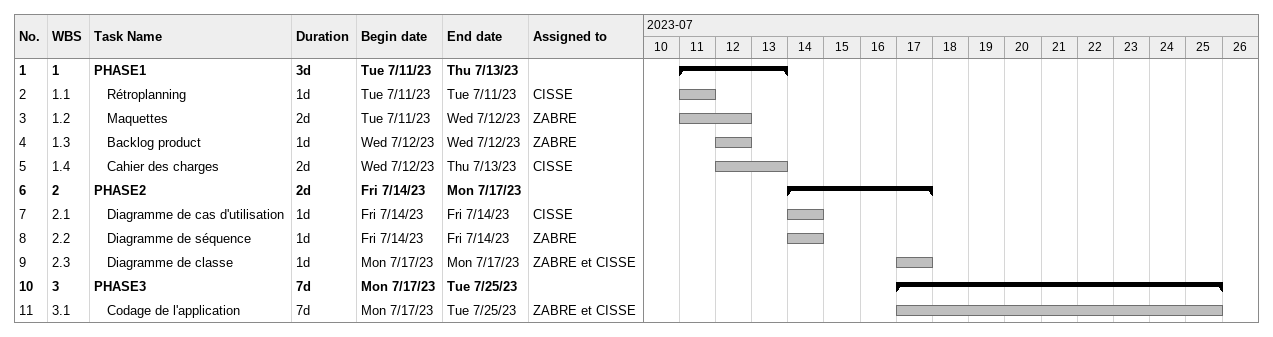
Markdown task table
| ID | WBS | Task | Duration | Start | Finish | Resources |
|---|---|---|---|---|---|---|
| 1 | 1 | **PHASE1** | 3d | 2023-07-11 | 2023-07-13 |  |
| 2 | 1.1 | Rétroplanning | 1d | 2023-07-11 | 2023-07-11 | CISSE |
| 3 | 1.2 | Maquettes | 2d | 2023-07-11 | 2023-07-12 | ZABRE |
| 4 | 1.3 | Backlog product | 1d | 2023-07-12 | 2023-07-12 | ZABRE |
| 5 | 1.4 | Cahier des charges | 2d | 2023-07-12 | 2023-07-13 | CISSE |
| 6 | 2 | **PHASE2** | 2d | 2023-07-14 | 2023-07-17 |  |
| 7 | 2.1 | Diagramme de cas d'utilisation | 1d | 2023-07-14 | 2023-07-14 | CISSE |
| 8 | 2.2 | Diagramme de séquence | 1d | 2023-07-14 | 2023-07-14 | ZABRE |
| 9 | 2.3 | Diagramme de classe | 1d | 2023-07-17 | 2023-07-17 | ZABRE et CISSE |
| 10 | 3 | **PHASE3** | 7d | 2023-07-17 | 2023-07-25 |  |
| 11 | 3.1 | Codage de l'application | 7d | 2023-07-17 | 2023-07-25 | ZABRE et CISSE |
